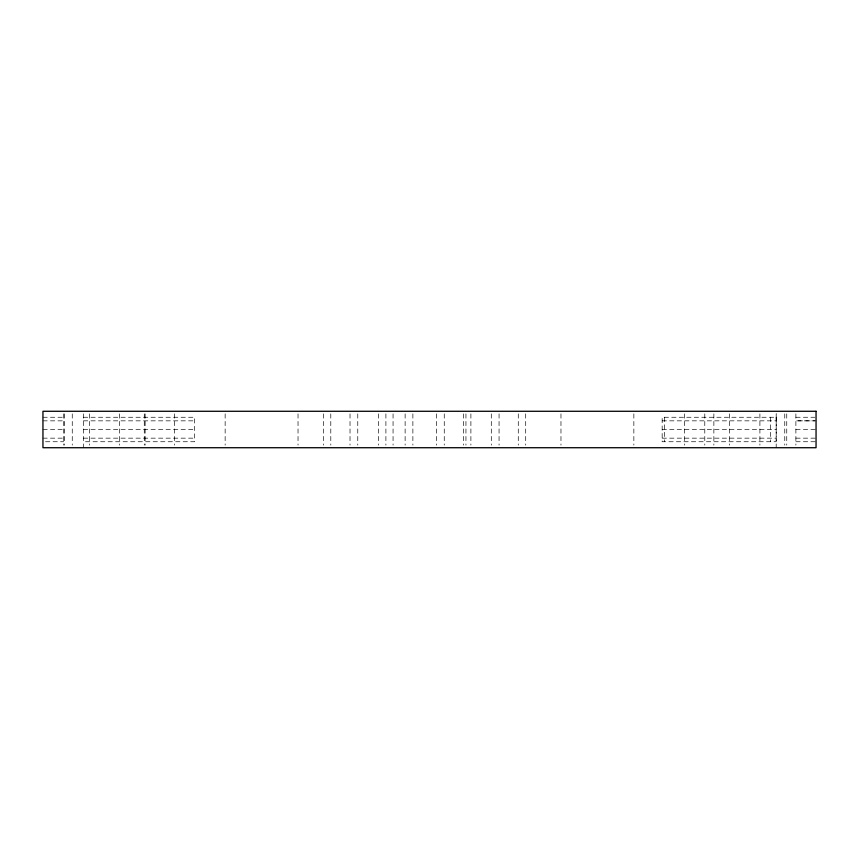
<?xml version="1.0" encoding="UTF-8"?>
<svg xmlns="http://www.w3.org/2000/svg" width="859" height="859" viewBox="0 0 859 859"><rect width="100%" height="100%" fill="white"/><g stroke="black" fill="none" stroke-linecap="round" stroke-linejoin="round"><path stroke-width="0.64" stroke-dasharray="4.29 3.22" d="M662.171 420.846L776.203 420.846L776.182 417.259L662.16 417.259L662.16 441.741L776.182 441.741L776.182 413.845M42.95 417.259L63.716 417.259M83.42 417.259L194.542 417.259L194.542 441.741L83.42 441.741M795.885 417.259L814.794 417.259M42.95 420.846L63.716 420.846M83.42 420.846L194.542 420.846M816.05 420.846L795.885 420.846L814.794 420.878M42.95 429.5L63.716 429.5M83.42 429.5L194.542 429.5M662.171 429.5L776.203 429.5M795.885 429.5L816.05 429.5M42.95 438.154L63.716 438.154M83.42 438.154L194.542 438.154M662.171 438.154L776.203 438.154M795.885 438.154L816.05 438.154M45.548 441.741L63.716 441.741M795.885 441.741L816.05 441.741M795.885 413.888L795.885 445.112M786.747 413.888L786.747 445.112M784.761 413.888L784.761 445.112M776.182 413.888L776.182 447.722M770.673 417.259L770.673 441.741M759.904 413.888L759.904 445.112M729.656 413.888L729.656 445.112M713.872 413.888L713.872 445.112M704.788 413.888L704.788 445.112M684.58 413.888L684.58 445.112M664.458 417.259L664.458 441.741M633.856 413.888L633.856 445.112M560.97 413.888L560.97 445.112M525.697 413.888L525.697 445.112M518.278 413.888L518.278 445.112M499.058 413.888L499.058 445.112M491.294 413.888L491.305 445.112M470.893 413.888L470.893 445.112M465.943 413.888L465.943 445.112M463.473 413.888L463.473 445.112M444.253 413.888L444.253 445.112M436.49 413.888L436.501 445.112M412.878 413.888L412.878 445.112M405.126 413.888L405.126 445.112M393.057 413.888L393.057 445.112M385.906 413.888L385.895 445.112M378.486 413.888L378.486 445.112M357.773 413.888L357.763 445.112M350.021 413.888L350.021 445.112M330.79 413.888L330.801 445.112M323.381 413.888L323.381 445.112M298.03 413.888L298.03 445.112M225.144 413.888L225.144 445.112M174.42 413.888L174.42 445.112M145.128 413.888L145.128 445.112M144.28 413.888L144.28 445.112M119.412 413.888L119.412 445.112M89.476 413.888L89.476 445.112M83.42 413.888L83.42 447.722M72.253 413.888L72.253 445.112M64.608 413.888L64.608 445.112M63.716 413.888L63.716 445.112"/><path stroke-width="1.29" d="M816.05 411.278L42.95 411.278L42.95 447.722L816.05 447.722L816.05 411.278"/></g></svg>
